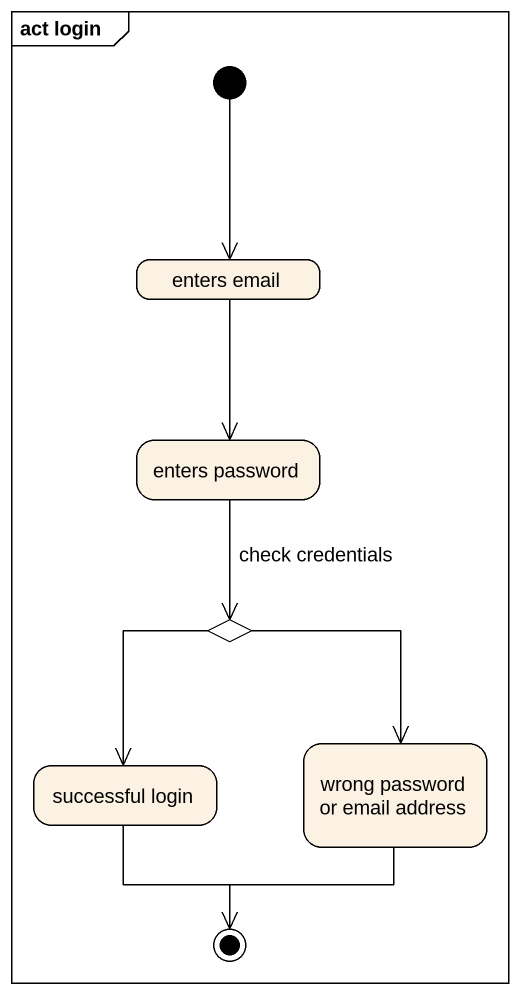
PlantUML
@startuml
mainframe act login
hide empty description
state "enters email" as enters_email
state "enters password" as enters_password
state "check credentials" as check_credentials <<choice>>
state "successful login" as successful_login
state "wrong password or email address" as wrong_password_or_email
[*] --> enters_email
enters_email --> enters_password
enters_password --> check_credentials
check_credentials --> successful_login
check_credentials --> wrong_password_or_email
successful_login --> [*]
wrong_password_or_email --> [*]
@enduml
